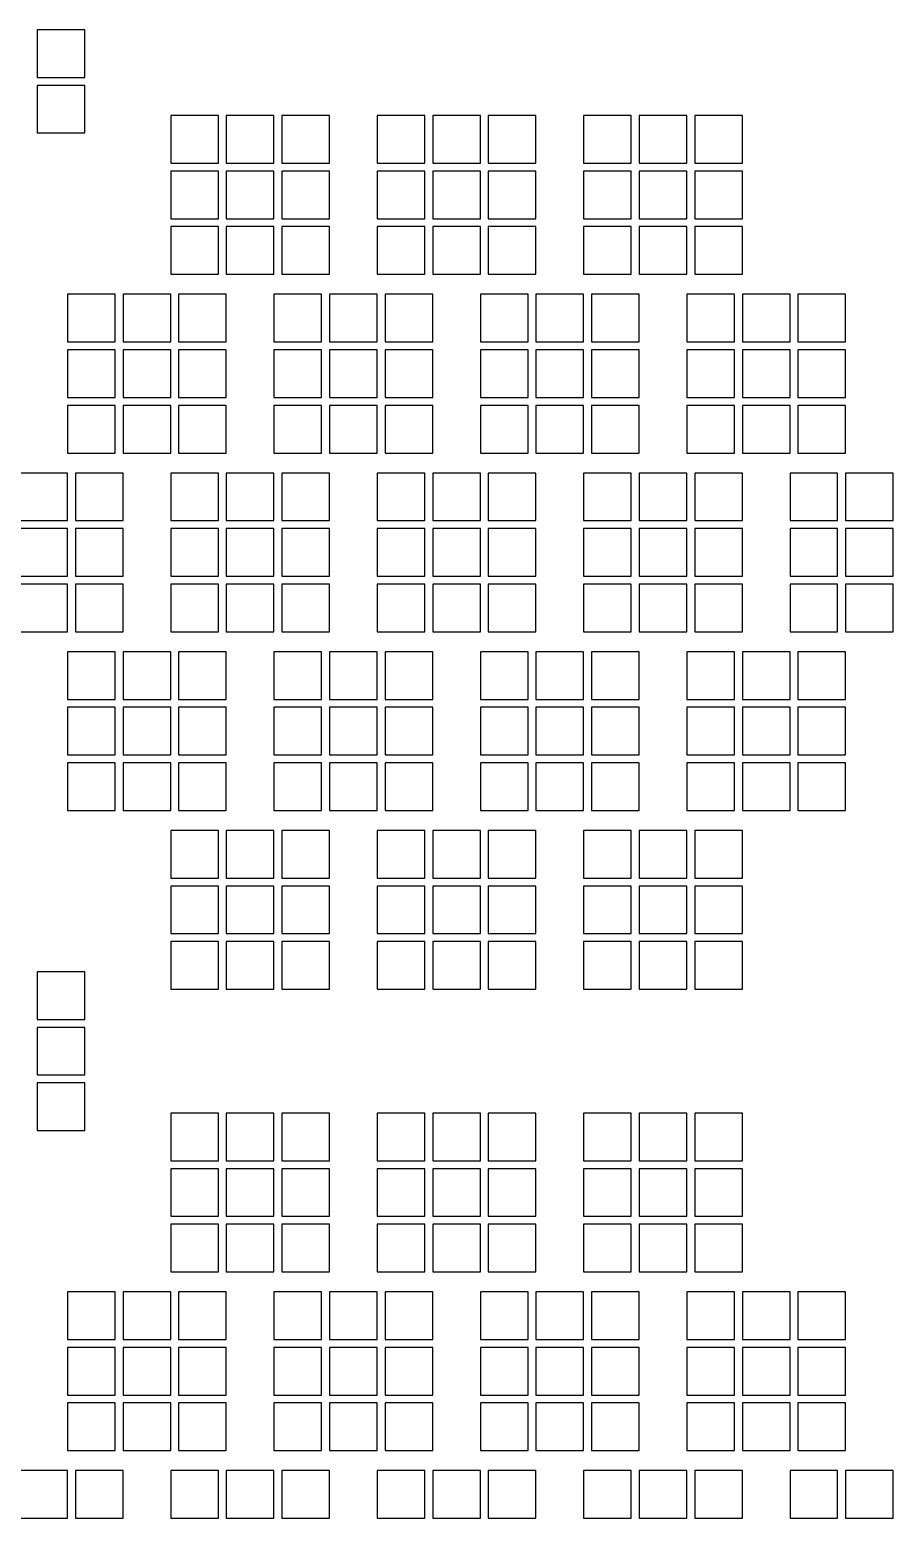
# Model space of a CAD drawing. Extents: x -49 to 54, y -38 to 38.
# Drawn here: x 38.13 to 43.56, y -20.22 to -10.85 of the extents above; entities that cross this region are included whole.
import ezdxf

# ---------------------------------------------------------------- set-up
doc = ezdxf.new("R2010")
doc.units = 0
doc.layers.add('BACK_LAYER', color=5, linetype='CONTINUOUS')

msp = doc.modelspace()

# ---------------------------------------------------------------- linework, layer by layer
at = {"layer": 'BACK_LAYER'}
for points in [[(38.1721, -11.1465), (38.4721, -11.1465), (38.4721, -10.8465), (38.1721, -10.8465)], [(38.1721, -11.4965), (38.4721, -11.4965), (38.4721, -11.1965), (38.1721, -11.1965)], [(39.0139, -11.6867), (39.3139, -11.6867), (39.3139, -11.3867), (39.0139, -11.3867)], [(39.3639, -11.6867), (39.6639, -11.6867), (39.6639, -11.3867), (39.3639, -11.3867)], [(39.7139, -11.6867), (40.0139, -11.6867), (40.0139, -11.3867), (39.7139, -11.3867)], [(40.3139, -11.6867), (40.6139, -11.6867), (40.6139, -11.3867), (40.3139, -11.3867)], [(40.6639, -11.6867), (40.9639, -11.6867), (40.9639, -11.3867), (40.6639, -11.3867)], [(41.0139, -11.6867), (41.3139, -11.6867), (41.3139, -11.3867), (41.0139, -11.3867)], [(41.6139, -11.6867), (41.9139, -11.6867), (41.9139, -11.3867), (41.6139, -11.3867)], [(41.9639, -11.6867), (42.2639, -11.6867), (42.2639, -11.3867), (41.9639, -11.3867)], [(42.3139, -11.6867), (42.6139, -11.6867), (42.6139, -11.3867), (42.3139, -11.3867)], [(39.0139, -12.0367), (39.3139, -12.0367), (39.3139, -11.7367), (39.0139, -11.7367)], [(39.3639, -12.0367), (39.6639, -12.0367), (39.6639, -11.7367), (39.3639, -11.7367)], [(39.7139, -12.0367), (40.0139, -12.0367), (40.0139, -11.7367), (39.7139, -11.7367)], [(40.3139, -12.0367), (40.6139, -12.0367), (40.6139, -11.7367), (40.3139, -11.7367)], [(40.6639, -12.0367), (40.9639, -12.0367), (40.9639, -11.7367), (40.6639, -11.7367)], [(41.0139, -12.0367), (41.3139, -12.0367), (41.3139, -11.7367), (41.0139, -11.7367)], [(41.6139, -12.0367), (41.9139, -12.0367), (41.9139, -11.7367), (41.6139, -11.7367)], [(41.9639, -12.0367), (42.2639, -12.0367), (42.2639, -11.7367), (41.9639, -11.7367)], [(42.3139, -12.0367), (42.6139, -12.0367), (42.6139, -11.7367), (42.3139, -11.7367)], [(39.0139, -12.3867), (39.3139, -12.3867), (39.3139, -12.0867), (39.0139, -12.0867)], [(39.3639, -12.3867), (39.6639, -12.3867), (39.6639, -12.0867), (39.3639, -12.0867)], [(39.7139, -12.3867), (40.0139, -12.3867), (40.0139, -12.0867), (39.7139, -12.0867)], [(40.3139, -12.3867), (40.6139, -12.3867), (40.6139, -12.0867), (40.3139, -12.0867)], [(40.6639, -12.3867), (40.9639, -12.3867), (40.9639, -12.0867), (40.6639, -12.0867)], [(41.0139, -12.3867), (41.3139, -12.3867), (41.3139, -12.0867), (41.0139, -12.0867)], [(41.6139, -12.3867), (41.9139, -12.3867), (41.9139, -12.0867), (41.6139, -12.0867)], [(41.9639, -12.3867), (42.2639, -12.3867), (42.2639, -12.0867), (41.9639, -12.0867)], [(42.3139, -12.3867), (42.6139, -12.3867), (42.6139, -12.0867), (42.3139, -12.0867)], [(38.3639, -12.8125), (38.6639, -12.8125), (38.6639, -12.5125), (38.3639, -12.5125)], [(38.7139, -12.8125), (39.0139, -12.8125), (39.0139, -12.5125), (38.7139, -12.5125)], [(39.0639, -12.8125), (39.3639, -12.8125), (39.3639, -12.5125), (39.0639, -12.5125)], [(39.6639, -12.8125), (39.9639, -12.8125), (39.9639, -12.5125), (39.6639, -12.5125)], [(40.0139, -12.8125), (40.3139, -12.8125), (40.3139, -12.5125), (40.0139, -12.5125)], [(40.3639, -12.8125), (40.6639, -12.8125), (40.6639, -12.5125), (40.3639, -12.5125)], [(40.9639, -12.8125), (41.2639, -12.8125), (41.2639, -12.5125), (40.9639, -12.5125)], [(41.3139, -12.8125), (41.6139, -12.8125), (41.6139, -12.5125), (41.3139, -12.5125)], [(41.6639, -12.8125), (41.9639, -12.8125), (41.9639, -12.5125), (41.6639, -12.5125)], [(42.2639, -12.8125), (42.5639, -12.8125), (42.5639, -12.5125), (42.2639, -12.5125)], [(42.6139, -12.8125), (42.9139, -12.8125), (42.9139, -12.5125), (42.6139, -12.5125)], [(42.9639, -12.8125), (43.2639, -12.8125), (43.2639, -12.5125), (42.9639, -12.5125)], [(38.3639, -13.1625), (38.6639, -13.1625), (38.6639, -12.8625), (38.3639, -12.8625)], [(38.7139, -13.1625), (39.0139, -13.1625), (39.0139, -12.8625), (38.7139, -12.8625)], [(39.0639, -13.1625), (39.3639, -13.1625), (39.3639, -12.8625), (39.0639, -12.8625)], [(39.6639, -13.1625), (39.9639, -13.1625), (39.9639, -12.8625), (39.6639, -12.8625)], [(40.0139, -13.1625), (40.3139, -13.1625), (40.3139, -12.8625), (40.0139, -12.8625)], [(40.3639, -13.1625), (40.6639, -13.1625), (40.6639, -12.8625), (40.3639, -12.8625)], [(40.9639, -13.1625), (41.2639, -13.1625), (41.2639, -12.8625), (40.9639, -12.8625)], [(41.3139, -13.1625), (41.6139, -13.1625), (41.6139, -12.8625), (41.3139, -12.8625)], [(41.6639, -13.1625), (41.9639, -13.1625), (41.9639, -12.8625), (41.6639, -12.8625)], [(42.2639, -13.1625), (42.5639, -13.1625), (42.5639, -12.8625), (42.2639, -12.8625)], [(42.6139, -13.1625), (42.9139, -13.1625), (42.9139, -12.8625), (42.6139, -12.8625)], [(42.9639, -13.1625), (43.2639, -13.1625), (43.2639, -12.8625), (42.9639, -12.8625)], [(38.3639, -13.5125), (38.6639, -13.5125), (38.6639, -13.2125), (38.3639, -13.2125)], [(38.7139, -13.5125), (39.0139, -13.5125), (39.0139, -13.2125), (38.7139, -13.2125)], [(39.0639, -13.5125), (39.3639, -13.5125), (39.3639, -13.2125), (39.0639, -13.2125)], [(39.6639, -13.5125), (39.9639, -13.5125), (39.9639, -13.2125), (39.6639, -13.2125)], [(40.0139, -13.5125), (40.3139, -13.5125), (40.3139, -13.2125), (40.0139, -13.2125)], [(40.3639, -13.5125), (40.6639, -13.5125), (40.6639, -13.2125), (40.3639, -13.2125)], [(40.9639, -13.5125), (41.2639, -13.5125), (41.2639, -13.2125), (40.9639, -13.2125)], [(41.3139, -13.5125), (41.6139, -13.5125), (41.6139, -13.2125), (41.3139, -13.2125)], [(41.6639, -13.5125), (41.9639, -13.5125), (41.9639, -13.2125), (41.6639, -13.2125)], [(42.2639, -13.5125), (42.5639, -13.5125), (42.5639, -13.2125), (42.2639, -13.2125)], [(42.6139, -13.5125), (42.9139, -13.5125), (42.9139, -13.2125), (42.6139, -13.2125)], [(42.9639, -13.5125), (43.2639, -13.5125), (43.2639, -13.2125), (42.9639, -13.2125)], [(38.0639, -13.9384), (38.3639, -13.9384), (38.3639, -13.6384), (38.0639, -13.6384)], [(38.4139, -13.9384), (38.7139, -13.9384), (38.7139, -13.6384), (38.4139, -13.6384)], [(39.0139, -13.9384), (39.3139, -13.9384), (39.3139, -13.6384), (39.0139, -13.6384)], [(39.3639, -13.9384), (39.6639, -13.9384), (39.6639, -13.6384), (39.3639, -13.6384)], [(39.7139, -13.9384), (40.0139, -13.9384), (40.0139, -13.6384), (39.7139, -13.6384)], [(40.3139, -13.9384), (40.6139, -13.9384), (40.6139, -13.6384), (40.3139, -13.6384)], [(40.6639, -13.9384), (40.9639, -13.9384), (40.9639, -13.6384), (40.6639, -13.6384)], [(41.0139, -13.9384), (41.3139, -13.9384), (41.3139, -13.6384), (41.0139, -13.6384)], [(41.6139, -13.9384), (41.9139, -13.9384), (41.9139, -13.6384), (41.6139, -13.6384)], [(41.9639, -13.9384), (42.2639, -13.9384), (42.2639, -13.6384), (41.9639, -13.6384)], [(42.3139, -13.9384), (42.6139, -13.9384), (42.6139, -13.6384), (42.3139, -13.6384)], [(42.9139, -13.9384), (43.2139, -13.9384), (43.2139, -13.6384), (42.9139, -13.6384)], [(43.2639, -13.9384), (43.5639, -13.9384), (43.5639, -13.6384), (43.2639, -13.6384)], [(38.0639, -14.2884), (38.3639, -14.2884), (38.3639, -13.9884), (38.0639, -13.9884)], [(38.4139, -14.2884), (38.7139, -14.2884), (38.7139, -13.9884), (38.4139, -13.9884)], [(39.0139, -14.2884), (39.3139, -14.2884), (39.3139, -13.9884), (39.0139, -13.9884)], [(39.3639, -14.2884), (39.6639, -14.2884), (39.6639, -13.9884), (39.3639, -13.9884)], [(39.7139, -14.2884), (40.0139, -14.2884), (40.0139, -13.9884), (39.7139, -13.9884)], [(40.3139, -14.2884), (40.6139, -14.2884), (40.6139, -13.9884), (40.3139, -13.9884)], [(40.6639, -14.2884), (40.9639, -14.2884), (40.9639, -13.9884), (40.6639, -13.9884)], [(41.0139, -14.2884), (41.3139, -14.2884), (41.3139, -13.9884), (41.0139, -13.9884)], [(41.6139, -14.2884), (41.9139, -14.2884), (41.9139, -13.9884), (41.6139, -13.9884)], [(41.9639, -14.2884), (42.2639, -14.2884), (42.2639, -13.9884), (41.9639, -13.9884)], [(42.3139, -14.2884), (42.6139, -14.2884), (42.6139, -13.9884), (42.3139, -13.9884)], [(42.9139, -14.2884), (43.2139, -14.2884), (43.2139, -13.9884), (42.9139, -13.9884)], [(43.2639, -14.2884), (43.5639, -14.2884), (43.5639, -13.9884), (43.2639, -13.9884)], [(38.0639, -14.6384), (38.3639, -14.6384), (38.3639, -14.3384), (38.0639, -14.3384)], [(38.4139, -14.6384), (38.7139, -14.6384), (38.7139, -14.3384), (38.4139, -14.3384)], [(39.0139, -14.6384), (39.3139, -14.6384), (39.3139, -14.3384), (39.0139, -14.3384)], [(39.3639, -14.6384), (39.6639, -14.6384), (39.6639, -14.3384), (39.3639, -14.3384)], [(39.7139, -14.6384), (40.0139, -14.6384), (40.0139, -14.3384), (39.7139, -14.3384)], [(40.3139, -14.6384), (40.6139, -14.6384), (40.6139, -14.3384), (40.3139, -14.3384)], [(40.6639, -14.6384), (40.9639, -14.6384), (40.9639, -14.3384), (40.6639, -14.3384)], [(41.0139, -14.6384), (41.3139, -14.6384), (41.3139, -14.3384), (41.0139, -14.3384)], [(41.6139, -14.6384), (41.9139, -14.6384), (41.9139, -14.3384), (41.6139, -14.3384)], [(41.9639, -14.6384), (42.2639, -14.6384), (42.2639, -14.3384), (41.9639, -14.3384)], [(42.3139, -14.6384), (42.6139, -14.6384), (42.6139, -14.3384), (42.3139, -14.3384)], [(42.9139, -14.6384), (43.2139, -14.6384), (43.2139, -14.3384), (42.9139, -14.3384)], [(43.2639, -14.6384), (43.5639, -14.6384), (43.5639, -14.3384), (43.2639, -14.3384)], [(38.3639, -15.0642), (38.6639, -15.0642), (38.6639, -14.7642), (38.3639, -14.7642)], [(38.7139, -15.0642), (39.0139, -15.0642), (39.0139, -14.7642), (38.7139, -14.7642)], [(39.0639, -15.0642), (39.3639, -15.0642), (39.3639, -14.7642), (39.0639, -14.7642)], [(39.6639, -15.0642), (39.9639, -15.0642), (39.9639, -14.7642), (39.6639, -14.7642)], [(40.0139, -15.0642), (40.3139, -15.0642), (40.3139, -14.7642), (40.0139, -14.7642)], [(40.3639, -15.0642), (40.6639, -15.0642), (40.6639, -14.7642), (40.3639, -14.7642)], [(40.9639, -15.0642), (41.2639, -15.0642), (41.2639, -14.7642), (40.9639, -14.7642)], [(41.3139, -15.0642), (41.6139, -15.0642), (41.6139, -14.7642), (41.3139, -14.7642)], [(41.6639, -15.0642), (41.9639, -15.0642), (41.9639, -14.7642), (41.6639, -14.7642)], [(42.2639, -15.0642), (42.5639, -15.0642), (42.5639, -14.7642), (42.2639, -14.7642)], [(42.6139, -15.0642), (42.9139, -15.0642), (42.9139, -14.7642), (42.6139, -14.7642)], [(42.9639, -15.0642), (43.2639, -15.0642), (43.2639, -14.7642), (42.9639, -14.7642)], [(38.3639, -15.4142), (38.6639, -15.4142), (38.6639, -15.1142), (38.3639, -15.1142)], [(38.7139, -15.4142), (39.0139, -15.4142), (39.0139, -15.1142), (38.7139, -15.1142)], [(39.0639, -15.4142), (39.3639, -15.4142), (39.3639, -15.1142), (39.0639, -15.1142)], [(39.6639, -15.4142), (39.9639, -15.4142), (39.9639, -15.1142), (39.6639, -15.1142)], [(40.0139, -15.4142), (40.3139, -15.4142), (40.3139, -15.1142), (40.0139, -15.1142)], [(40.3639, -15.4142), (40.6639, -15.4142), (40.6639, -15.1142), (40.3639, -15.1142)], [(40.9639, -15.4142), (41.2639, -15.4142), (41.2639, -15.1142), (40.9639, -15.1142)], [(41.3139, -15.4142), (41.6139, -15.4142), (41.6139, -15.1142), (41.3139, -15.1142)], [(41.6639, -15.4142), (41.9639, -15.4142), (41.9639, -15.1142), (41.6639, -15.1142)], [(42.2639, -15.4142), (42.5639, -15.4142), (42.5639, -15.1142), (42.2639, -15.1142)], [(42.6139, -15.4142), (42.9139, -15.4142), (42.9139, -15.1142), (42.6139, -15.1142)], [(42.9639, -15.4142), (43.2639, -15.4142), (43.2639, -15.1142), (42.9639, -15.1142)], [(38.3639, -15.7642), (38.6639, -15.7642), (38.6639, -15.4642), (38.3639, -15.4642)], [(38.7139, -15.7642), (39.0139, -15.7642), (39.0139, -15.4642), (38.7139, -15.4642)], [(39.0639, -15.7642), (39.3639, -15.7642), (39.3639, -15.4642), (39.0639, -15.4642)], [(39.6639, -15.7642), (39.9639, -15.7642), (39.9639, -15.4642), (39.6639, -15.4642)], [(40.0139, -15.7642), (40.3139, -15.7642), (40.3139, -15.4642), (40.0139, -15.4642)], [(40.3639, -15.7642), (40.6639, -15.7642), (40.6639, -15.4642), (40.3639, -15.4642)], [(40.9639, -15.7642), (41.2639, -15.7642), (41.2639, -15.4642), (40.9639, -15.4642)], [(41.3139, -15.7642), (41.6139, -15.7642), (41.6139, -15.4642), (41.3139, -15.4642)], [(41.6639, -15.7642), (41.9639, -15.7642), (41.9639, -15.4642), (41.6639, -15.4642)], [(42.2639, -15.7642), (42.5639, -15.7642), (42.5639, -15.4642), (42.2639, -15.4642)], [(42.6139, -15.7642), (42.9139, -15.7642), (42.9139, -15.4642), (42.6139, -15.4642)], [(42.9639, -15.7642), (43.2639, -15.7642), (43.2639, -15.4642), (42.9639, -15.4642)], [(39.0139, -16.19), (39.3139, -16.19), (39.3139, -15.89), (39.0139, -15.89)], [(39.3639, -16.19), (39.6639, -16.19), (39.6639, -15.89), (39.3639, -15.89)], [(39.7139, -16.19), (40.0139, -16.19), (40.0139, -15.89), (39.7139, -15.89)], [(40.3139, -16.19), (40.6139, -16.19), (40.6139, -15.89), (40.3139, -15.89)], [(40.6639, -16.19), (40.9639, -16.19), (40.9639, -15.89), (40.6639, -15.89)], [(41.0139, -16.19), (41.3139, -16.19), (41.3139, -15.89), (41.0139, -15.89)], [(41.6139, -16.19), (41.9139, -16.19), (41.9139, -15.89), (41.6139, -15.89)], [(41.9639, -16.19), (42.2639, -16.19), (42.2639, -15.89), (41.9639, -15.89)], [(42.3139, -16.19), (42.6139, -16.19), (42.6139, -15.89), (42.3139, -15.89)], [(39.0139, -16.54), (39.3139, -16.54), (39.3139, -16.24), (39.0139, -16.24)], [(39.3639, -16.54), (39.6639, -16.54), (39.6639, -16.24), (39.3639, -16.24)], [(39.7139, -16.54), (40.0139, -16.54), (40.0139, -16.24), (39.7139, -16.24)], [(40.3139, -16.54), (40.6139, -16.54), (40.6139, -16.24), (40.3139, -16.24)], [(40.6639, -16.54), (40.9639, -16.54), (40.9639, -16.24), (40.6639, -16.24)], [(41.0139, -16.54), (41.3139, -16.54), (41.3139, -16.24), (41.0139, -16.24)], [(41.6139, -16.54), (41.9139, -16.54), (41.9139, -16.24), (41.6139, -16.24)], [(41.9639, -16.54), (42.2639, -16.54), (42.2639, -16.24), (41.9639, -16.24)], [(42.3139, -16.54), (42.6139, -16.54), (42.6139, -16.24), (42.3139, -16.24)], [(39.0139, -16.89), (39.3139, -16.89), (39.3139, -16.59), (39.0139, -16.59)], [(39.3639, -16.89), (39.6639, -16.89), (39.6639, -16.59), (39.3639, -16.59)], [(39.7139, -16.89), (40.0139, -16.89), (40.0139, -16.59), (39.7139, -16.59)], [(40.3139, -16.89), (40.6139, -16.89), (40.6139, -16.59), (40.3139, -16.59)], [(40.6639, -16.89), (40.9639, -16.89), (40.9639, -16.59), (40.6639, -16.59)], [(41.0139, -16.89), (41.3139, -16.89), (41.3139, -16.59), (41.0139, -16.59)], [(41.6139, -16.89), (41.9139, -16.89), (41.9139, -16.59), (41.6139, -16.59)], [(41.9639, -16.89), (42.2639, -16.89), (42.2639, -16.59), (41.9639, -16.59)], [(42.3139, -16.89), (42.6139, -16.89), (42.6139, -16.59), (42.3139, -16.59)], [(38.1721, -17.0802), (38.4721, -17.0802), (38.4721, -16.7802), (38.1721, -16.7802)], [(38.1721, -17.4302), (38.4721, -17.4302), (38.4721, -17.1302), (38.1721, -17.1302)], [(38.1721, -17.7802), (38.4721, -17.7802), (38.4721, -17.4802), (38.1721, -17.4802)], [(39.0139, -17.9704), (39.3139, -17.9704), (39.3139, -17.6704), (39.0139, -17.6704)], [(39.3639, -17.9704), (39.6639, -17.9704), (39.6639, -17.6704), (39.3639, -17.6704)], [(39.7139, -17.9704), (40.0139, -17.9704), (40.0139, -17.6704), (39.7139, -17.6704)], [(40.3139, -17.9704), (40.6139, -17.9704), (40.6139, -17.6704), (40.3139, -17.6704)], [(40.6639, -17.9704), (40.9639, -17.9704), (40.9639, -17.6704), (40.6639, -17.6704)], [(41.0139, -17.9704), (41.3139, -17.9704), (41.3139, -17.6704), (41.0139, -17.6704)], [(41.6139, -17.9704), (41.9139, -17.9704), (41.9139, -17.6704), (41.6139, -17.6704)], [(41.9639, -17.9704), (42.2639, -17.9704), (42.2639, -17.6704), (41.9639, -17.6704)], [(42.3139, -17.9704), (42.6139, -17.9704), (42.6139, -17.6704), (42.3139, -17.6704)], [(39.0139, -18.3204), (39.3139, -18.3204), (39.3139, -18.0204), (39.0139, -18.0204)], [(39.3639, -18.3204), (39.6639, -18.3204), (39.6639, -18.0204), (39.3639, -18.0204)], [(39.7139, -18.3204), (40.0139, -18.3204), (40.0139, -18.0204), (39.7139, -18.0204)], [(40.3139, -18.3204), (40.6139, -18.3204), (40.6139, -18.0204), (40.3139, -18.0204)], [(40.6639, -18.3204), (40.9639, -18.3204), (40.9639, -18.0204), (40.6639, -18.0204)], [(41.0139, -18.3204), (41.3139, -18.3204), (41.3139, -18.0204), (41.0139, -18.0204)], [(41.6139, -18.3204), (41.9139, -18.3204), (41.9139, -18.0204), (41.6139, -18.0204)], [(41.9639, -18.3204), (42.2639, -18.3204), (42.2639, -18.0204), (41.9639, -18.0204)], [(42.3139, -18.3204), (42.6139, -18.3204), (42.6139, -18.0204), (42.3139, -18.0204)], [(39.0139, -18.6704), (39.3139, -18.6704), (39.3139, -18.3704), (39.0139, -18.3704)], [(39.3639, -18.6704), (39.6639, -18.6704), (39.6639, -18.3704), (39.3639, -18.3704)], [(39.7139, -18.6704), (40.0139, -18.6704), (40.0139, -18.3704), (39.7139, -18.3704)], [(40.3139, -18.6704), (40.6139, -18.6704), (40.6139, -18.3704), (40.3139, -18.3704)], [(40.6639, -18.6704), (40.9639, -18.6704), (40.9639, -18.3704), (40.6639, -18.3704)], [(41.0139, -18.6704), (41.3139, -18.6704), (41.3139, -18.3704), (41.0139, -18.3704)], [(41.6139, -18.6704), (41.9139, -18.6704), (41.9139, -18.3704), (41.6139, -18.3704)], [(41.9639, -18.6704), (42.2639, -18.6704), (42.2639, -18.3704), (41.9639, -18.3704)], [(42.3139, -18.6704), (42.6139, -18.6704), (42.6139, -18.3704), (42.3139, -18.3704)], [(38.3639, -19.0962), (38.6639, -19.0962), (38.6639, -18.7962), (38.3639, -18.7962)], [(38.7139, -19.0962), (39.0139, -19.0962), (39.0139, -18.7962), (38.7139, -18.7962)], [(39.0639, -19.0962), (39.3639, -19.0962), (39.3639, -18.7962), (39.0639, -18.7962)], [(39.6639, -19.0962), (39.9639, -19.0962), (39.9639, -18.7962), (39.6639, -18.7962)], [(40.0139, -19.0962), (40.3139, -19.0962), (40.3139, -18.7962), (40.0139, -18.7962)], [(40.3639, -19.0962), (40.6639, -19.0962), (40.6639, -18.7962), (40.3639, -18.7962)], [(40.9639, -19.0962), (41.2639, -19.0962), (41.2639, -18.7962), (40.9639, -18.7962)], [(41.3139, -19.0962), (41.6139, -19.0962), (41.6139, -18.7962), (41.3139, -18.7962)], [(41.6639, -19.0962), (41.9639, -19.0962), (41.9639, -18.7962), (41.6639, -18.7962)], [(42.2639, -19.0962), (42.5639, -19.0962), (42.5639, -18.7962), (42.2639, -18.7962)], [(42.6139, -19.0962), (42.9139, -19.0962), (42.9139, -18.7962), (42.6139, -18.7962)], [(42.9639, -19.0962), (43.2639, -19.0962), (43.2639, -18.7962), (42.9639, -18.7962)], [(38.3639, -19.4462), (38.6639, -19.4462), (38.6639, -19.1462), (38.3639, -19.1462)], [(38.7139, -19.4462), (39.0139, -19.4462), (39.0139, -19.1462), (38.7139, -19.1462)], [(39.0639, -19.4462), (39.3639, -19.4462), (39.3639, -19.1462), (39.0639, -19.1462)], [(39.6639, -19.4462), (39.9639, -19.4462), (39.9639, -19.1462), (39.6639, -19.1462)], [(40.0139, -19.4462), (40.3139, -19.4462), (40.3139, -19.1462), (40.0139, -19.1462)], [(40.3639, -19.4462), (40.6639, -19.4462), (40.6639, -19.1462), (40.3639, -19.1462)], [(40.9639, -19.4462), (41.2639, -19.4462), (41.2639, -19.1462), (40.9639, -19.1462)], [(41.3139, -19.4462), (41.6139, -19.4462), (41.6139, -19.1462), (41.3139, -19.1462)], [(41.6639, -19.4462), (41.9639, -19.4462), (41.9639, -19.1462), (41.6639, -19.1462)], [(42.2639, -19.4462), (42.5639, -19.4462), (42.5639, -19.1462), (42.2639, -19.1462)], [(42.6139, -19.4462), (42.9139, -19.4462), (42.9139, -19.1462), (42.6139, -19.1462)], [(42.9639, -19.4462), (43.2639, -19.4462), (43.2639, -19.1462), (42.9639, -19.1462)], [(38.3639, -19.7962), (38.6639, -19.7962), (38.6639, -19.4962), (38.3639, -19.4962)], [(38.7139, -19.7962), (39.0139, -19.7962), (39.0139, -19.4962), (38.7139, -19.4962)], [(39.0639, -19.7962), (39.3639, -19.7962), (39.3639, -19.4962), (39.0639, -19.4962)], [(39.6639, -19.7962), (39.9639, -19.7962), (39.9639, -19.4962), (39.6639, -19.4962)], [(40.0139, -19.7962), (40.3139, -19.7962), (40.3139, -19.4962), (40.0139, -19.4962)], [(40.3639, -19.7962), (40.6639, -19.7962), (40.6639, -19.4962), (40.3639, -19.4962)], [(40.9639, -19.7962), (41.2639, -19.7962), (41.2639, -19.4962), (40.9639, -19.4962)], [(41.3139, -19.7962), (41.6139, -19.7962), (41.6139, -19.4962), (41.3139, -19.4962)], [(41.6639, -19.7962), (41.9639, -19.7962), (41.9639, -19.4962), (41.6639, -19.4962)], [(42.2639, -19.7962), (42.5639, -19.7962), (42.5639, -19.4962), (42.2639, -19.4962)], [(42.6139, -19.7962), (42.9139, -19.7962), (42.9139, -19.4962), (42.6139, -19.4962)], [(42.9639, -19.7962), (43.2639, -19.7962), (43.2639, -19.4962), (42.9639, -19.4962)], [(38.0639, -20.2221), (38.3639, -20.2221), (38.3639, -19.9221), (38.0639, -19.9221)], [(38.4139, -20.2221), (38.7139, -20.2221), (38.7139, -19.9221), (38.4139, -19.9221)], [(39.0139, -20.2221), (39.3139, -20.2221), (39.3139, -19.9221), (39.0139, -19.9221)], [(39.3639, -20.2221), (39.6639, -20.2221), (39.6639, -19.9221), (39.3639, -19.9221)], [(39.7139, -20.2221), (40.0139, -20.2221), (40.0139, -19.9221), (39.7139, -19.9221)], [(40.3139, -20.2221), (40.6139, -20.2221), (40.6139, -19.9221), (40.3139, -19.9221)], [(40.6639, -20.2221), (40.9639, -20.2221), (40.9639, -19.9221), (40.6639, -19.9221)], [(41.0139, -20.2221), (41.3139, -20.2221), (41.3139, -19.9221), (41.0139, -19.9221)], [(41.6139, -20.2221), (41.9139, -20.2221), (41.9139, -19.9221), (41.6139, -19.9221)], [(41.9639, -20.2221), (42.2639, -20.2221), (42.2639, -19.9221), (41.9639, -19.9221)], [(42.3139, -20.2221), (42.6139, -20.2221), (42.6139, -19.9221), (42.3139, -19.9221)], [(42.9139, -20.2221), (43.2139, -20.2221), (43.2139, -19.9221), (42.9139, -19.9221)], [(43.2639, -20.2221), (43.5639, -20.2221), (43.5639, -19.9221), (43.2639, -19.9221)]]:
    msp.add_lwpolyline(points, close=True, dxfattribs=at)

doc.saveas('drawing.dxf')
